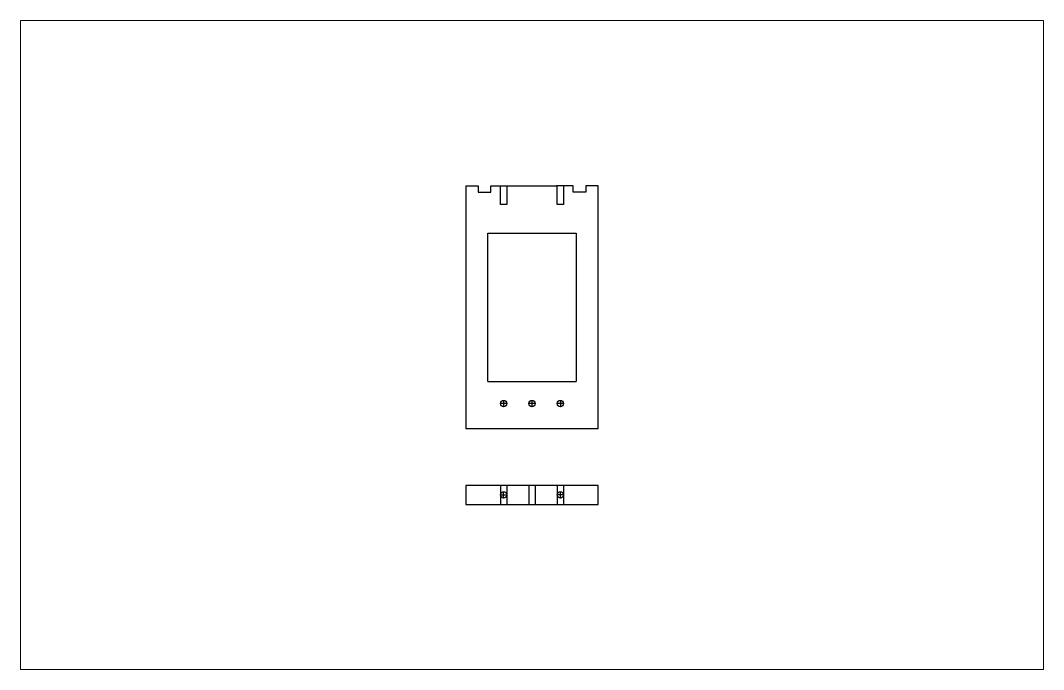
# Paper-space layout 'Sheet2' of a CAD drawing. Header units: millimetres. Extents: x 40 to 364, y 26 to 231.
# The model-space entities are those that its viewports show. They can reach past a viewport. Long polylines and large blocks are cut down to what shows.
import ezdxf

# ---------------------------------------------------------------- set-up
doc = ezdxf.new("R2010")
doc.units = ezdxf.units.MM
doc.linetypes.add('DASH2', pattern=[19.05, 12.7, -6.35])
doc.layers.add('Hidden', color=2, linetype='DASH2')
doc.layers.add('Hidden2', color=6, linetype='Continuous')

msp = doc.modelspace()

# ---------------------------------------------------------------- linework, layer by layer
for p, q in [((14, 293.93), (14, 216.93)), ((14, 293.93), (18, 293.93)), ((18, 293.93), (18, 291.93)), ((18, 291.93), (22, 291.93)), ((22, 291.93), (22, 293.93)), ((22, 293.93), (42.73, 293.93)), ((48, 293.93), (42.73, 293.93)), ((48, 291.93), (48, 293.93)), ((52, 291.93), (48, 291.93)), ((56, 293.93), (52, 293.93)), ((52, 293.93), (52, 291.93)), ((56, 216.93), (56, 293.93)), ((21, 231.93), (21, 278.93)), ((21, 278.93), (49, 278.93)), ((49, 278.93), (49, 231.93)), ((21, 231.93), (49, 231.93)), ((56, 216.93), (14, 216.93)), ((56, 199), (14, 199)), ((14, 199), (14, 193)), ((56, 193), (56, 199)), ((14, 193), (56, 193))]:
    msp.add_line(p, q)
for centre in [(26, 224.93), (35, 224.93), (44, 224.93), (26, 196), (44, 196)]:
    msp.add_circle(centre, 1)
at = {"layer": 'Hidden'}
for p, q in [((25, 287.93), (25, 293.93)), ((27, 293.93), (27, 287.93)), ((43, 287.93), (43, 293.93)), ((45, 293.93), (45, 287.93)), ((27, 287.93), (25, 287.93)), ((45, 287.93), (43, 287.93)), ((25, 199), (25, 193)), ((27, 199), (27, 193)), ((34, 199), (34, 193)), ((36, 199), (36, 193)), ((43, 199), (43, 193)), ((45, 199), (45, 193))]:
    msp.add_line(p, q, dxfattribs=at)
at = {"layer": 'Hidden2'}
for p, q in [((27, 224.93), (25, 224.93)), ((26, 225.93), (26, 223.93)), ((36, 224.93), (34, 224.93)), ((35, 225.93), (35, 223.93)), ((45, 224.93), (43, 224.93)), ((44, 225.93), (44, 223.93)), ((25, 196), (27, 196)), ((26, 195), (26, 197)), ((27, 196), (27, 196)), ((45, 196), (43, 196)), ((44, 195), (44, 197))]:
    msp.add_line(p, q, dxfattribs=at)

psp = doc.layouts.new('Sheet2')

# ---------------------------------------------------------------- viewports
at = {"layer": '0'}
psp.add_viewport(center=(202.5, 128.5), size=(324, 205.6), view_center_point=(35, 243.47), view_height=205.6, dxfattribs=at)

doc.saveas('drawing.dxf')
